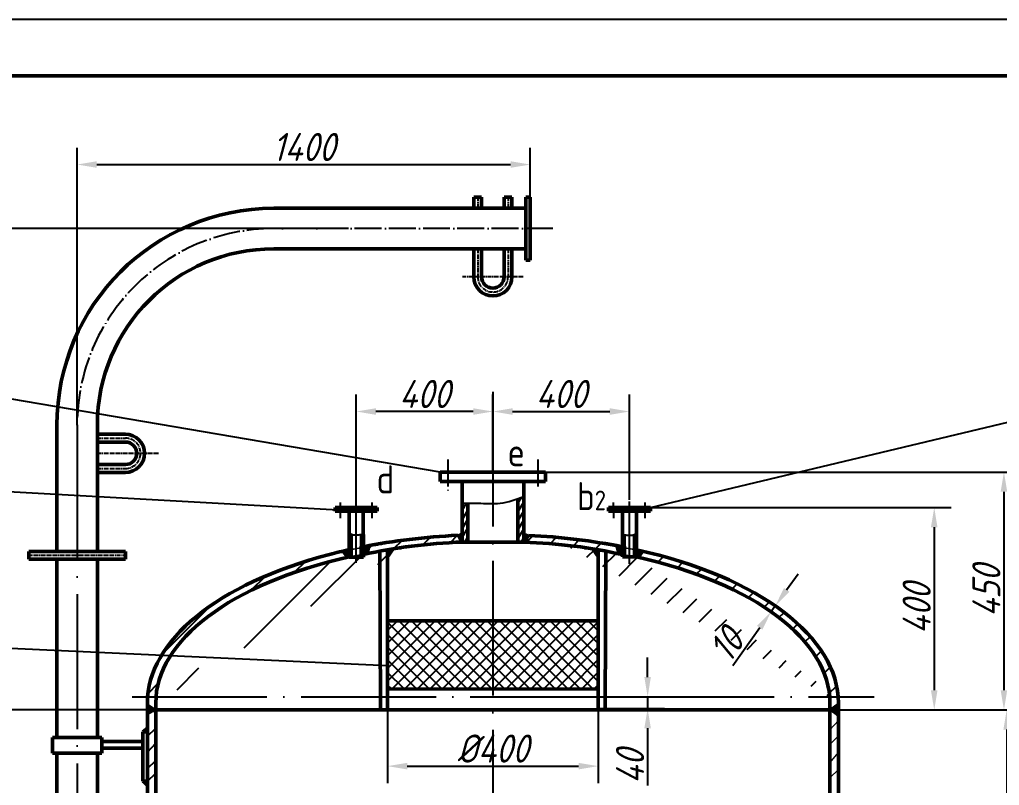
# Model space of a CAD drawing. Header units: millimetres. Extents: x 0 to 841, y 0 to 1189.
# Drawn here: x 134.7 to 309.1, y 1052.7 to 1189 of the extents above; entities that cross this region are included whole.
import ezdxf

# ---------------------------------------------------------------- set-up
doc = ezdxf.new("R2010")
doc.units = ezdxf.units.MM
doc.linetypes.add('ACAD_ISO04W100', pattern=[30, 24, -3, 0, -3])
doc.linetypes.add('CENTER2', pattern=[1.125, 0.75, -0.125, 0.125, -0.125])
doc.layers.get('0').update_dxf_attribs({"lineweight": 15})
doc.layers.get('Defpoints').update_dxf_attribs({"lineweight": 25})
for name, color, linetype, lineweight in [('01粗实线层', 3, 'Continuous', 50), ('01（粗实）', 3, 'Continuous', 50), ('02细实线层', 7, 'Continuous', 25), ('02（细实）', 7, 'Continuous', 25), ('05细点画线层', 1, 'ACAD_ISO04W100', 25), ('05（细点）', 1, 'ACAD_ISO04W100', 25), ('08尺寸线层', 150, 'Continuous', 25), ('1', 7, 'Continuous', 25), ('2', 3, 'Continuous', 50), ('中心线', 1, 'ACAD_ISO04W100', 25), ('剖面线', 7, 'Continuous', 25), ('尺寸线', 5, 'Continuous', 25), ('细实线', 7, 'Continuous', 25)]:
    doc.layers.add(name, color=color, linetype=linetype, lineweight=lineweight)
doc.layers.add('3', color=1, linetype='CENTER2')
doc.layers.add('6', color=3, linetype='Continuous')
doc.styles.add('zanelau', font='gbeitc.shx', dxfattribs={"height": 5, "bigfont": 'gbcbig.shx'})
doc.styles.add('斜体数字字母', font='gbenor.shx', dxfattribs={"height": 3.5, "bigfont": 'gbcbig.shx'})
doc.dimstyles.new('zanelau', dxfattribs={"dimtxt": 5, "dimasz": 3.5, "dimexe": 3, "dimexo": 0, "dimtad": 1, "dimdec": 0, "dimlfac": 20, "dimtxsty": 'zanelau', "dimcen": 2.5, "dimadec": 0, "dimazin": 0, "dimtfac": 1, "dimtdec": 0, "dimtmove": 0, "dimatfit": 3, "dimfxl": 1.25, "dimarcsym": 0})

# ---------------------------------------------------------------- blocks, each defined once
blk = doc.blocks.new('*D56')
at = {"layer": '08尺寸线层', "color": 0, "lineweight": -2}
for p, q in [((271.22, 1087.5), (273.24, 1090.35)), ((268.63, 1083.46), (266, 1085.33)), ((269.37, 1084.51), (266.74, 1086.38)), ((269.19, 1084.64), (268.45, 1083.59)), ((266.42, 1080.74), (261.63, 1073.97))]:
    blk.add_line(p, q, dxfattribs=at)
at = {"layer": '08尺寸线层', "color": 0}
for points in [[(270.74, 1087.83), (271.69, 1087.16), (269.19, 1084.64)], [(265.95, 1081.07), (266.9, 1080.4), (268.45, 1083.59)]]:
    blk.add_solid(points, dxfattribs=at)
at = {"layer": 'Defpoints', "color": 0}
for p in [(268.45, 1083.59), (268.63, 1083.46), (269.37, 1084.51)]:
    blk.add_point(p, dxfattribs=at)
at = {"layer": '08尺寸线层', "color": 0, "insert": (260.46, 1077.73), "char_height": 5, "attachment_point": 5, "rotation": 54.6584, "style": 'zanelau'}
blk.add_mtext('10', dxfattribs=at)
blk = doc.blocks.new('*D69')
at = {"layer": 'Defpoints', "color": 0}
for p in [(194.6, 1119.24), (218.92, 1108.46), (194.6, 1103.53)]:
    blk.add_point(p, dxfattribs=at)
at = {"layer": '尺寸线', "color": 0, "lineweight": -2}
for p, q in [((194.6, 1103.53), (194.6, 1122.24)), ((218.92, 1108.46), (218.92, 1122.24)), ((215.42, 1119.24), (198.1, 1119.24))]:
    blk.add_line(p, q, dxfattribs=at)
at = {"layer": '尺寸线', "color": 0}
for points in [[(198.1, 1119.82), (198.1, 1118.65), (194.6, 1119.24)], [(215.42, 1119.82), (215.42, 1118.65), (218.92, 1119.24)]]:
    blk.add_solid(points, dxfattribs=at)
at = {"layer": '尺寸线', "color": 0, "insert": (206.76, 1122.36), "char_height": 5, "attachment_point": 5, "style": 'zanelau'}
blk.add_mtext('400', dxfattribs=at)
blk = doc.blocks.new('_None')
blk = doc.blocks.new('*D70')
at = {"layer": 'Defpoints', "color": 0}
for p in [(243.24, 1119.24), (218.92, 1108.46), (243.24, 1103.53)]:
    blk.add_point(p, dxfattribs=at)
at = {"layer": '尺寸线', "color": 0, "lineweight": -2}
for p, q in [((218.92, 1108.46), (218.92, 1122.24)), ((243.24, 1103.53), (243.24, 1122.24)), ((222.42, 1119.24), (239.74, 1119.24))]:
    blk.add_line(p, q, dxfattribs=at)
at = {"layer": '尺寸线', "color": 0}
for points in [[(222.42, 1119.82), (222.42, 1118.65), (218.92, 1119.24)], [(239.74, 1119.82), (239.74, 1118.65), (243.24, 1119.24)]]:
    blk.add_solid(points, dxfattribs=at)
at = {"layer": '尺寸线', "color": 0, "insert": (231.08, 1122.36), "char_height": 5, "attachment_point": 5, "style": 'zanelau'}
blk.add_mtext('400', dxfattribs=at)
blk = doc.blocks.new('*D71')
at = {"layer": 'Defpoints', "color": 0}
for p in [(237.67, 1068.45), (237.67, 1066.36), (246.47, 1066.36)]:
    blk.add_point(p, dxfattribs=at)
at = {"layer": '尺寸线', "color": 0, "lineweight": -2}
for p, q in [((246.47, 1071.95), (246.47, 1075.45)), ((237.67, 1068.45), (249.47, 1068.45)), ((246.47, 1068.45), (246.47, 1066.36)), ((237.67, 1066.36), (249.47, 1066.36)), ((246.47, 1062.86), (246.47, 1052.69))]:
    blk.add_line(p, q, dxfattribs=at)
at = {"layer": '尺寸线', "color": 0}
for points in [[(245.89, 1071.95), (247.05, 1071.95), (246.47, 1068.45)], [(245.89, 1062.86), (247.05, 1062.86), (246.47, 1066.36)]]:
    blk.add_solid(points, dxfattribs=at)
at = {"layer": '尺寸线', "color": 0, "insert": (243.34, 1056.02), "char_height": 5, "attachment_point": 5, "rotation": 90, "style": 'zanelau'}
blk.add_mtext('40', dxfattribs=at)
blk = doc.blocks.new('*D72')
at = {"layer": 'Defpoints', "color": 0}
for p in [(200.17, 1066.36), (237.67, 1066.36), (237.67, 1056.11)]:
    blk.add_point(p, dxfattribs=at)
at = {"layer": '尺寸线', "color": 0, "lineweight": -2}
for p, q in [((200.17, 1066.36), (200.17, 1053.11)), ((237.67, 1066.36), (237.67, 1053.11)), ((203.67, 1056.11), (234.17, 1056.11))]:
    blk.add_line(p, q, dxfattribs=at)
at = {"layer": '尺寸线', "color": 0}
for points in [[(203.67, 1056.7), (203.67, 1055.53), (200.17, 1056.11)], [(234.17, 1056.7), (234.17, 1055.53), (237.67, 1056.11)]]:
    blk.add_solid(points, dxfattribs=at)
at = {"layer": '尺寸线', "color": 0, "insert": (218.92, 1059.24), "char_height": 5, "attachment_point": 5, "style": 'zanelau'}
blk.add_mtext('%%c400', dxfattribs=at)
blk = doc.blocks.new('*D73')
at = {"layer": 'Defpoints', "color": 0}
for p in [(243.24, 1102.14), (243.24, 1066.13), (297.49, 1066.13)]:
    blk.add_point(p, dxfattribs=at)
at = {"layer": '尺寸线', "color": 0, "lineweight": -2}
for p, q in [((243.24, 1102.14), (300.49, 1102.14)), ((297.49, 1098.64), (297.49, 1069.63)), ((243.24, 1066.13), (300.49, 1066.13))]:
    blk.add_line(p, q, dxfattribs=at)
at = {"layer": '尺寸线', "color": 0}
for points in [[(296.9, 1098.64), (298.07, 1098.64), (297.49, 1102.14)], [(296.9, 1069.63), (298.07, 1069.63), (297.49, 1066.13)]]:
    blk.add_solid(points, dxfattribs=at)
at = {"layer": '尺寸线', "color": 0, "insert": (294.36, 1084.13), "char_height": 5, "attachment_point": 5, "rotation": 90, "style": 'zanelau'}
blk.add_mtext('400', dxfattribs=at)
blk = doc.blocks.new('*D74')
at = {"layer": 'Defpoints', "color": 0}
for p in [(218.92, 1108.46), (218.92, 1066.13), (309.9, 1066.13)]:
    blk.add_point(p, dxfattribs=at)
at = {"layer": '尺寸线', "color": 0, "lineweight": -2}
for p, q in [((218.92, 1108.46), (312.9, 1108.46)), ((309.9, 1104.96), (309.9, 1069.63)), ((218.92, 1066.13), (312.9, 1066.13))]:
    blk.add_line(p, q, dxfattribs=at)
at = {"layer": '尺寸线', "color": 0}
for points in [[(309.31, 1104.96), (310.48, 1104.96), (309.9, 1108.46)], [(309.31, 1069.63), (310.48, 1069.63), (309.9, 1066.13)]]:
    blk.add_solid(points, dxfattribs=at)
at = {"layer": '尺寸线', "color": 0, "insert": (306.77, 1087.29), "char_height": 5, "attachment_point": 5, "rotation": 90, "style": 'zanelau'}
blk.add_mtext('450', dxfattribs=at)
blk = doc.blocks.new('*D76')
at = {"layer": 'Defpoints', "color": 0}
for p in [(280.42, 1066.13), (267.91, 1011.96), (310.39, 1011.96)]:
    blk.add_point(p, dxfattribs=at)
at = {"layer": '尺寸线', "color": 0, "lineweight": -2}
for p, q in [((280.42, 1066.13), (313.39, 1066.13)), ((310.39, 1062.63), (310.39, 1015.46)), ((267.91, 1011.96), (313.39, 1011.96))]:
    blk.add_line(p, q, dxfattribs=at)
at = {"layer": '尺寸线', "color": 0}
for points in [[(309.8, 1062.63), (310.97, 1062.63), (310.39, 1066.13)], [(309.8, 1015.46), (310.97, 1015.46), (310.39, 1011.96)]]:
    blk.add_solid(points, dxfattribs=at)
at = {"layer": '尺寸线', "color": 0, "insert": (307.26, 1039.04), "char_height": 5, "attachment_point": 5, "rotation": 90, "style": 'zanelau'}
blk.add_mtext('1200', dxfattribs=at)
blk = doc.blocks.new('*D78')
at = {"layer": 'Defpoints', "color": 0}
for p in [(225.59, 1163.2), (225.59, 1151.81), (144.92, 1116.81)]:
    blk.add_point(p, dxfattribs=at)
at = {"layer": '尺寸线', "color": 0, "lineweight": -2}
for p, q in [((144.92, 1116.81), (144.92, 1166.2)), ((225.59, 1151.81), (225.59, 1166.2)), ((148.42, 1163.2), (222.09, 1163.2))]:
    blk.add_line(p, q, dxfattribs=at)
at = {"layer": '尺寸线', "color": 0}
for points in [[(148.42, 1163.78), (148.42, 1162.62), (144.92, 1163.2)], [(222.09, 1163.78), (222.09, 1162.62), (225.59, 1163.2)]]:
    blk.add_solid(points, dxfattribs=at)
at = {"layer": '尺寸线', "color": 0, "insert": (185.26, 1166.32), "char_height": 5, "attachment_point": 5, "style": 'zanelau'}
blk.add_mtext('1400', dxfattribs=at)
blk = doc.blocks.new('*D103')
at = {"layer": 'Defpoints', "color": 0}
for p in [(157.42, 1066.13), (131.79, 1025.14), (156.62, 1025.14)]:
    blk.add_point(p, dxfattribs=at)
at = {"layer": '尺寸线', "color": 0, "lineweight": -2}
for p, q in [((157.42, 1066.13), (128.79, 1066.13)), ((131.79, 1062.63), (131.79, 1028.64)), ((156.62, 1025.14), (128.79, 1025.14))]:
    blk.add_line(p, q, dxfattribs=at)
at = {"layer": '尺寸线', "color": 0}
for points in [[(131.21, 1062.63), (132.37, 1062.63), (131.79, 1066.13)], [(131.21, 1028.64), (132.37, 1028.64), (131.79, 1025.14)]]:
    blk.add_solid(points, dxfattribs=at)
at = {"layer": '尺寸线', "color": 0, "insert": (128.66, 1045.63), "char_height": 5, "attachment_point": 5, "rotation": 90, "style": 'zanelau'}
blk.add_mtext('1000', dxfattribs=at)
blk = doc.blocks.new('*D104')
at = {"layer": 'Defpoints', "color": 0}
for p in [(193.25, 1151.81), (113.37, 1025.14), (156.62, 1025.14)]:
    blk.add_point(p, dxfattribs=at)
at = {"layer": '尺寸线', "color": 0, "lineweight": -2}
for p, q in [((193.25, 1151.81), (110.37, 1151.81)), ((113.37, 1148.31), (113.37, 1028.64)), ((156.62, 1025.14), (110.37, 1025.14))]:
    blk.add_line(p, q, dxfattribs=at)
at = {"layer": '尺寸线', "color": 0}
for points in [[(112.78, 1148.31), (113.95, 1148.31), (113.37, 1151.81)], [(112.78, 1028.64), (113.95, 1028.64), (113.37, 1025.14)]]:
    blk.add_solid(points, dxfattribs=at)
at = {"layer": '尺寸线', "color": 0, "insert": (110.24, 1088.47), "char_height": 5, "attachment_point": 5, "rotation": 90, "style": 'zanelau'}
blk.add_mtext('2500', dxfattribs=at)

msp = doc.modelspace()

# ---------------------------------------------------------------- hatches: boundary and pattern name
h = msp.add_hatch()
h.set_pattern_fill('ANSI37', color=0, scale=0.01, style=0)
edge = h.paths.add_edge_path()
edge.add_ellipse((218.921, 1067.357), major_axis=(61.5, 0), ratio=0.4878048, start_angle=114.56413, end_angle=115.67379)
edge.add_line((192.276, 1094.395), (193.017, 1093.3))
edge.add_ellipse((218.919, 1067.357), major_axis=(59.999, 0), ratio=0.4793676, start_angle=475.21969, end_angle=475.57612, ccw=False)
edge.add_line((193.355, 1093.377), (193.355, 1094.642))
edge = h.paths.add_edge_path()
edge.add_ellipse((218.921, 1067.357), major_axis=(61.5, 0), ratio=0.4878048, start_angle=111.0038, end_angle=112.00179)
edge.add_line((195.881, 1095.172), (195.887, 1093.767))
edge.add_ellipse((218.919, 1067.357), major_axis=(-54.756, 1.233), ratio=0.5238375, start_angle=-65.11671, end_angle=-64.45079, ccw=False)
edge.add_line((196.465, 1093.896), (196.877, 1095.364))
h = msp.add_hatch()
h.set_pattern_fill('ANSI37', color=0, scale=0.01, style=0)
h.set_pattern_definition([(135, (437.840705, 0), (0.0224506403, 0.0224506403), []), (45, (437.840705, 0), (0.0224506403, -0.0224506403), [])])
edge = h.paths.add_edge_path()
edge.add_ellipse((218.92, 1067.357), major_axis=(-61.5, 0), ratio=0.4878048, start_angle=244.32621, end_angle=245.43587, ccw=False)
edge.add_line((245.565, 1094.395), (244.823, 1093.3))
edge.add_ellipse((218.921, 1067.357), major_axis=(-59.999, 0), ratio=0.4793676, start_angle=-115.57612, end_angle=-115.21969)
edge.add_line((244.486, 1093.377), (244.486, 1094.642))
edge = h.paths.add_edge_path()
edge.add_ellipse((218.92, 1067.357), major_axis=(-61.5, 0), ratio=0.4878048, start_angle=247.99821, end_angle=248.9962, ccw=False)
edge.add_line((241.96, 1095.172), (241.954, 1093.767))
edge.add_ellipse((218.921, 1067.357), major_axis=(54.756, 1.233), ratio=0.5238375, start_angle=424.45079, end_angle=425.11671)
edge.add_line((241.375, 1093.896), (240.963, 1095.364))
at = {"layer": '02细实线层'}
h = msp.add_hatch(dxfattribs=at)
h.set_pattern_fill('ANSI31', color=0, scale=0.25, angle=15, style=0)
edge = h.paths.add_edge_path()
edge.add_line((213.446, 1095.998), (214.446, 1095.998))
edge.add_line((214.446, 1095.998), (214.446, 1102.941))
edge.add_spline(control_points=[(214.446, 1102.941), (214.112, 1102.938), (213.779, 1102.933), (213.446, 1102.928)], knot_values=[0, 0, 0, 0, 1.0017218, 1.0017218, 1.0017218, 1.0017218], degree=3, periodic=0)
edge.add_line((213.446, 1102.928), (213.446, 1095.998))
edge = h.paths.add_edge_path()
edge.add_spline(control_points=[(224.45, 1104.114), (224.099, 1103.987), (223.748, 1103.859), (223.396, 1103.737)], knot_values=[10.060909, 10.060909, 10.060909, 10.060909, 11.1670533, 11.1670533, 11.1670533, 11.1670533], degree=3, periodic=0)
edge.add_line((223.396, 1103.737), (223.396, 1095.998))
edge.add_line((223.396, 1095.998), (224.393, 1095.998))
edge.add_ellipse((218.919, 1067.357), major_axis=(59.999, 0), ratio=0.4793676, start_angle=444.71079, end_angle=444.76303, ccw=False)
edge.add_line((224.45, 1095.996), (224.45, 1104.114))
h = msp.add_hatch(dxfattribs=at)
h.set_pattern_fill('ANSI31', color=0, style=0)
edge = h.paths.add_edge_path()
edge.add_ellipse((218.921, 1067.357), major_axis=(61.5, 0), ratio=0.4878048, start_angle=362.10501, end_angle=425.43681)
edge.add_line((244.486, 1094.642), (244.486, 1093.375))
edge.add_ellipse((218.919, 1067.357), major_axis=(59.999, 0), ratio=0.4793676, start_angle=362.19566, end_angle=425.12213, ccw=False)
edge.add_line((278.874, 1068.459), (280.379, 1068.459))
edge = h.paths.add_edge_path()
edge.add_ellipse((218.921, 1067.357), major_axis=(61.5, 0), ratio=0.4878048, start_angle=360, end_angle=362.10501)
edge.add_line((280.379, 1068.459), (278.874, 1068.459))
edge.add_ellipse((218.919, 1067.357), major_axis=(59.999, 0), ratio=0.4793676, start_angle=359.99493, end_angle=362.19566, ccw=False)
edge.add_line((278.918, 1067.354), (278.918, 1066.127))
edge.add_line((278.918, 1066.127), (278.918, 1066.127))
edge.add_line((278.918, 1066.127), (280.421, 1067.244))
edge.add_line((280.421, 1067.244), (280.421, 1067.354))
edge.add_line((280.421, 1067.354), (280.421, 1067.354))
edge.add_ellipse((218.921, 1067.357), major_axis=(61.5, 0), ratio=0.4878048, start_angle=359.9953, end_angle=359.99781)
edge.add_ellipse((218.921, 1067.357), major_axis=(61.5, 0), ratio=0.4878048, start_angle=359.99781, end_angle=360)
h.paths.add_polyline_path([(162.49, 1077.128), (162.481, 1077.117), (162.368, 1076.965), (162.257, 1076.814), (162.148, 1076.662), (162.04, 1076.51), (162.036, 1076.505)])
h.paths.add_polyline_path([(180.796, 1089.566), (180.633, 1089.501), (181.681, 1089.908), (181.578, 1089.869), (181.316, 1089.769), (181.056, 1089.668)])
h.paths.add_polyline_path([(181.841, 1089.969), (181.712, 1089.92), (182.777, 1090.314), (182.636, 1090.263), (182.37, 1090.166), (182.105, 1090.067)])
h.paths.add_polyline_path([(179.771, 1089.152), (179.571, 1089.069), (180.606, 1089.49), (180.538, 1089.464), (180.281, 1089.361), (180.026, 1089.257)])
h.paths.add_polyline_path([(182.903, 1090.36), (182.809, 1090.326), (183.896, 1090.709), (183.712, 1090.646), (183.441, 1090.551), (183.172, 1090.456)])
h.paths.add_polyline_path([(178.765, 1088.728), (178.527, 1088.624), (179.553, 1089.062), (179.518, 1089.047), (179.266, 1088.941), (179.015, 1088.835)])
h.paths.add_polyline_path([(183.984, 1090.74), (183.922, 1090.718), (185.037, 1091.093), (184.806, 1091.017), (184.531, 1090.925), (184.257, 1090.833)])
h.paths.add_polyline_path([(177.536, 1088.182), (177.515, 1088.172), (178.523, 1088.623), (178.517, 1088.62), (178.27, 1088.511), (178.024, 1088.402), (177.78, 1088.292)])
h.paths.add_polyline_path([(185.082, 1091.108), (185.052, 1091.098), (186.2, 1091.465), (186.199, 1091.465), (185.917, 1091.376), (185.638, 1091.288), (185.359, 1091.198)])
h.paths.add_polyline_path([(176.577, 1087.734), (176.527, 1087.71), (177.503, 1088.167), (177.295, 1088.071), (177.054, 1087.959), (176.815, 1087.847)])
h.paths.add_polyline_path([(187.363, 1091.819), (187.329, 1091.809), (187.044, 1091.724), (186.761, 1091.638), (186.478, 1091.552), (186.2, 1091.465)])
h.paths.add_polyline_path([(175.638, 1087.275), (175.56, 1087.237), (176.505, 1087.7), (176.34, 1087.62), (176.104, 1087.506), (175.87, 1087.391)])
h.paths.add_polyline_path([(188.546, 1092.161), (188.476, 1092.141), (188.187, 1092.059), (187.9, 1091.976), (187.614, 1091.893), (187.381, 1091.824)])
h.paths.add_polyline_path([(174.721, 1086.807), (174.615, 1086.752), (175.534, 1087.223), (175.406, 1087.159), (175.176, 1087.042), (174.948, 1086.925)])
h.paths.add_polyline_path([(189.747, 1092.489), (189.638, 1092.461), (189.346, 1092.382), (189.055, 1092.302), (188.765, 1092.222), (188.575, 1092.169)])
h.paths.add_polyline_path([(173.825, 1086.329), (173.691, 1086.255), (174.588, 1086.737), (174.495, 1086.688), (174.27, 1086.569), (174.047, 1086.449)])
h.paths.add_polyline_path([(190.965, 1092.806), (190.815, 1092.768), (190.519, 1092.692), (190.225, 1092.616), (189.931, 1092.539), (189.781, 1092.499)])
h.paths.add_polyline_path([(172.953, 1085.841), (172.789, 1085.747), (173.667, 1086.242), (173.605, 1086.208), (173.386, 1086.086), (173.169, 1085.964)])
h.paths.add_polyline_path([(172.103, 1085.345), (171.908, 1085.228), (172.772, 1085.738), (172.738, 1085.718), (172.525, 1085.594), (172.313, 1085.47)])
h.paths.add_polyline_path([(158.937, 1068.018), (158.936, 1067.999), (158.929, 1067.839), (158.925, 1067.678), (158.922, 1067.518), (158.921, 1067.357)])
h.paths.add_polyline_path([(171.074, 1084.711), (171.059, 1084.702), (171.903, 1085.224), (171.894, 1085.219), (171.687, 1085.093), (171.481, 1084.966), (171.277, 1084.839)])
h.paths.add_polyline_path([(158.984, 1068.679), (158.981, 1068.641), (158.967, 1068.481), (158.954, 1068.32), (158.944, 1068.16), (158.937, 1068.027)])
h.paths.add_polyline_path([(170.277, 1084.195), (170.24, 1084.17), (171.051, 1084.697), (170.872, 1084.583), (170.672, 1084.454), (170.474, 1084.325)])
h.paths.add_polyline_path([(159.064, 1069.341), (159.055, 1069.283), (159.034, 1069.122), (159.014, 1068.962), (158.997, 1068.802), (158.986, 1068.695)])
h.paths.add_polyline_path([(169.505, 1083.67), (169.445, 1083.628), (170.223, 1084.159), (170.082, 1084.064), (169.888, 1083.933), (169.695, 1083.802)])
h.paths.add_polyline_path([(159.175, 1070.003), (159.16, 1069.923), (159.131, 1069.763), (159.104, 1069.603), (159.079, 1069.443), (159.067, 1069.36)])
h.paths.add_polyline_path([(168.757, 1083.137), (168.675, 1083.077), (169.424, 1083.613), (169.315, 1083.537), (169.128, 1083.404), (168.942, 1083.271)])
h.paths.add_polyline_path([(159.319, 1070.665), (159.295, 1070.562), (159.258, 1070.403), (159.224, 1070.243), (159.191, 1070.083), (159.179, 1070.022)])
h.paths.add_polyline_path([(168.034, 1082.596), (167.931, 1082.515), (168.653, 1083.06), (168.574, 1083.002), (168.392, 1082.867), (168.213, 1082.732)])
h.paths.add_polyline_path([(159.495, 1071.327), (159.459, 1071.2), (159.415, 1071.041), (159.373, 1070.881), (159.333, 1070.722), (159.323, 1070.681)])
h.paths.add_polyline_path([(167.337, 1082.047), (167.211, 1081.945), (167.911, 1082.5), (167.858, 1082.459), (167.682, 1082.322), (167.509, 1082.185)])
h.paths.add_polyline_path([(159.704, 1071.99), (159.653, 1071.836), (159.601, 1071.677), (159.552, 1071.518), (159.504, 1071.359), (159.498, 1071.338)])
h.paths.add_polyline_path([(166.665, 1081.491), (166.517, 1081.364), (167.197, 1081.933), (167.167, 1081.909), (166.998, 1081.77), (166.831, 1081.631)])
h.paths.add_polyline_path([(159.943, 1072.642), (159.937, 1072.627), (159.876, 1072.469), (159.817, 1072.311), (159.761, 1072.153), (159.706, 1071.994), (159.705, 1071.991)])
h.paths.add_polyline_path([(165.863, 1080.786), (165.854, 1080.779), (166.512, 1081.359), (166.502, 1081.351), (166.339, 1081.21), (166.179, 1081.069), (166.02, 1080.928)])
h.paths.add_polyline_path([(160.212, 1073.291), (160.197, 1073.257), (160.129, 1073.1), (160.063, 1072.942), (159.999, 1072.785), (159.946, 1072.65)])
h.paths.add_polyline_path([(165.25, 1080.215), (165.225, 1080.19), (165.85, 1080.774), (165.707, 1080.644), (165.553, 1080.501), (165.401, 1080.358)])
h.paths.add_polyline_path([(160.513, 1073.938), (160.486, 1073.884), (160.411, 1073.728), (160.338, 1073.571), (160.266, 1073.414), (160.218, 1073.306)])
h.paths.add_polyline_path([(164.665, 1079.637), (164.623, 1079.594), (165.213, 1080.179), (165.101, 1080.071), (164.954, 1079.927), (164.808, 1079.782)])
h.paths.add_polyline_path([(160.845, 1074.582), (160.805, 1074.508), (160.723, 1074.353), (160.642, 1074.197), (160.563, 1074.041), (160.522, 1073.956)])
h.paths.add_polyline_path([(164.106, 1079.053), (164.048, 1078.991), (164.607, 1079.578), (164.522, 1079.492), (164.382, 1079.346), (164.243, 1079.2)])
h.paths.add_polyline_path([(161.209, 1075.224), (161.153, 1075.129), (161.063, 1074.974), (160.975, 1074.819), (160.889, 1074.664), (160.855, 1074.601)])
h.paths.add_polyline_path([(163.575, 1078.463), (163.502, 1078.38), (164.032, 1078.973), (163.971, 1078.906), (163.837, 1078.759), (163.705, 1078.611)])
h.paths.add_polyline_path([(161.606, 1075.864), (161.529, 1075.745), (161.432, 1075.591), (161.337, 1075.437), (161.244, 1075.283), (161.219, 1075.241)])
h.paths.add_polyline_path([(163.071, 1077.868), (162.984, 1077.761), (163.488, 1078.363), (163.446, 1078.315), (163.319, 1078.166), (163.194, 1078.017)])
h.paths.add_polyline_path([(162.034, 1076.501), (161.934, 1076.358), (161.83, 1076.205), (161.728, 1076.052), (161.628, 1075.899), (161.613, 1075.875)])
h.paths.add_polyline_path([(162.973, 1077.748), (162.95, 1077.718), (162.83, 1077.568), (162.712, 1077.418), (162.595, 1077.268), (162.495, 1077.135)])
h.paths.add_polyline_path([(196.842, 1095.357), (196.872, 1095.362), (196.856, 1095.36)])
h.paths.add_polyline_path([(197.012, 1095.388), (196.639, 1094.06), (197.293, 1094.185), (198.592, 1094.417), (199.902, 1094.635), (201.223, 1094.839), (202.553, 1095.028), (203.891, 1095.201), (205.238, 1095.361), (206.592, 1095.505), (207.952, 1095.634), (209.319, 1095.748), (210.69, 1095.846), (212.066, 1095.93), (213.446, 1095.998), (213.446, 1097.238), (212.029, 1097.168), (210.616, 1097.082), (209.208, 1096.98), (207.805, 1096.863), (206.408, 1096.729), (205.017, 1096.58), (203.634, 1096.415), (202.259, 1096.235), (200.893, 1096.039), (199.537, 1095.828), (198.191, 1095.601)])
h.paths.add_polyline_path([(195.886, 1093.914), (195.881, 1095.17), (195.533, 1095.103), (194.223, 1094.831), (192.926, 1094.545), (192.035, 1094.336), (192.035, 1093.069), (191.883, 1093.033), (191.732, 1092.996), (191.581, 1092.959), (191.43, 1092.922), (191.394, 1092.918), (191.359, 1092.914), (191.323, 1092.911), (191.288, 1092.908), (191.253, 1092.906), (191.217, 1092.904), (191.182, 1092.902), (191.147, 1092.902), (191.111, 1092.901), (191.111, 1092.843), (191, 1092.815), (192.218, 1093.113), (193.467, 1093.402), (194.729, 1093.677)])
h.paths.add_polyline_path([(241.992, 1095.164), (241.993, 1093.906), (241.993, 1093.906), (241.992, 1095.164)])
h.paths.add_polyline_path([(241.357, 1094.029), (240.789, 1095.395), (239.693, 1095.594), (238.348, 1095.821), (236.993, 1096.032), (235.628, 1096.229), (234.255, 1096.409), (232.873, 1096.575), (231.483, 1096.724), (230.087, 1096.858), (228.685, 1096.976), (227.278, 1097.079), (225.866, 1097.165), (224.45, 1097.235), (224.45, 1095.996), (225.829, 1095.927), (227.204, 1095.843), (228.574, 1095.743), (229.94, 1095.629), (231.299, 1095.499), (232.652, 1095.355), (233.998, 1095.195), (235.335, 1095.021), (236.664, 1094.832), (237.983, 1094.628), (239.292, 1094.409), (240.59, 1094.177)])
h.paths.add_polyline_path([(241.014, 1095.354), (241.037, 1095.35), (241.027, 1095.352)])
at = {"layer": '02（细实）'}
h = msp.add_hatch(dxfattribs=at)
h.set_pattern_fill('ANSI31', color=0, style=0)
edge = h.paths.add_edge_path()
edge.add_ellipse((218.919, 1067.357), major_axis=(59.999, 0), ratio=0.4793676, start_angle=478.96753, end_angle=540, ccw=False)
edge.add_line((189.861, 1092.52), (189.861, 1093.797))
edge.add_ellipse((218.921, 1067.357), major_axis=(61.5, 0), ratio=0.4878048, start_angle=478.19755, end_angle=539.99997)
edge.add_line((157.421, 1067.357), (157.421, 1067.042))
edge.add_line((157.421, 1067.042), (158.921, 1066.451))
edge.add_line((158.921, 1066.451), (158.921, 1067.357))
at = {"layer": '1'}
h = msp.add_hatch(dxfattribs=at)
h.set_pattern_fill('ANSI37', color=0, scale=0.01, style=0)
edge = h.paths.add_edge_path()
edge.add_line((213.446, 1097.559), (212.617, 1097.199))
edge.add_line((212.617, 1097.199), (213.208, 1095.989))
edge.add_ellipse((218.919, 1067.357), major_axis=(-54.756, 1.233), ratio=0.5238375, start_angle=-83.58762, end_angle=-83.33736, ccw=False)
edge.add_line((213.446, 1095.998), (213.446, 1097.559))
h = msp.add_hatch(dxfattribs=at)
h.set_pattern_fill('ANSI37', color=0, scale=0.01, style=0)
edge = h.paths.add_edge_path()
edge.add_ellipse((218.919, 1067.357), major_axis=(-54.756, 1.233), ratio=0.5238375, start_angle=-70.64544, end_angle=-69.29794)
edge.add_line((200.167, 1094.624), (200.167, 1093.153))
edge.add_line((200.167, 1093.153), (201.382, 1094.828))
h = msp.add_hatch(dxfattribs=at)
h.set_pattern_fill('ANSI37', color=0, scale=0.01, style=0)
h.set_pattern_definition([(134.9999905, (437.840524, -3.6e-05), (0.022450644, 0.0224506366), []), (44.9999905, (437.840524, -3.6e-05), (0.0224506366, -0.022450644), [])])
edge = h.paths.add_edge_path()
edge.add_ellipse((218.921, 1067.357), major_axis=(54.756, 1.233), ratio=0.5238375, start_angle=429.29794, end_angle=430.64544, ccw=False)
edge.add_line((237.674, 1094.624), (237.674, 1093.153))
edge.add_line((237.674, 1093.153), (236.459, 1094.828))
at = {"layer": '2'}
h = msp.add_hatch(dxfattribs=at)
h.set_pattern_fill('ANSI37', color=0, angle=-90, style=0)
h.set_pattern_definition([(315, (-246.79972, 963.58317), (0.088388348, 0.088388348), []), (45, (-246.79972, 963.58317), (-0.088388348, 0.088388348), [])])
h.paths.add_polyline_path([(157.421, 1062.234), (157.421, 1062.884), (156.621, 1062.234)])
h.paths.add_polyline_path([(157.421, 1053.434), (156.621, 1053.434), (157.421, 1052.757)])
at = {"layer": '3'}
h = msp.add_hatch(dxfattribs=at)
h.set_pattern_fill('ANSI37', color=0, scale=0.5, style=0)
h.paths.add_polyline_path([(218.92, 1069.843), (218.92, 1081.979), (200.17, 1081.983), (200.172, 1069.848)])
h.paths.add_polyline_path([(237.668, 1069.839), (237.671, 1081.974), (218.92, 1081.979), (218.92, 1069.843)])
at = {"layer": '6'}
h = msp.add_hatch(dxfattribs=at)
h.set_pattern_fill('ANSI37', color=0, scale=0.01, style=0)
h.set_pattern_definition([(135, (437.91327, 0.007775), (0.0224506403, 0.0224506403), []), (45, (437.91327, 0.007775), (0.0224506403, -0.0224506403), [])])
edge = h.paths.add_edge_path()
edge.add_line((224.467, 1097.567), (225.296, 1097.207))
edge.add_line((225.296, 1097.207), (224.705, 1095.997))
edge.add_ellipse((218.994, 1067.365), major_axis=(54.756, 1.233), ratio=0.5238375, start_angle=443.33736, end_angle=443.58762)
edge.add_line((224.467, 1096.006), (224.467, 1097.567))
at = {"layer": '剖面线'}
h = msp.add_hatch(dxfattribs=at)
h.set_pattern_fill('ANSI31', color=0, scale=0.25, style=0)
edge = h.paths.add_edge_path()
edge.add_spline(control_points=[(195.855, 1097.253), (195.746, 1097.256), (195.637, 1097.258), (195.528, 1097.259)], knot_values=[0, 0, 0, 0, 0.3272345, 0.3272345, 0.3272345, 0.3272345], degree=3, periodic=0)
edge.add_line((195.528, 1097.259), (195.507, 1093.68))
edge.add_spline(control_points=[(195.507, 1093.68), (195.624, 1093.753), (195.739, 1093.83), (195.855, 1093.908)], knot_values=[1.9194686, 1.9194686, 1.9194686, 1.9194686, 2.3134212, 2.3134212, 2.3134212, 2.3134212], degree=3, periodic=0)
edge.add_line((195.855, 1093.908), (195.855, 1097.253))
edge = h.paths.add_edge_path()
edge.add_spline(control_points=[(193.681, 1097.388), (193.571, 1097.431), (193.463, 1097.48), (193.355, 1097.529)], knot_values=[2.1969113, 2.1969113, 2.1969113, 2.1969113, 2.5474049, 2.5474049, 2.5474049, 2.5474049], degree=3, periodic=0)
edge.add_line((193.355, 1097.529), (193.355, 1093.377))
edge.add_ellipse((218.919, 1067.357), major_axis=(59.999, 0), ratio=0.4793676, start_angle=474.87587, end_angle=475.21973, ccw=False)
edge.add_line((193.681, 1093.45), (193.681, 1097.388))
h = msp.add_hatch(dxfattribs=at)
h.set_pattern_fill('ANSI31', color=0, scale=0.25, style=0)
h.set_pattern_definition([(135, (437.8407, 0), (0.561266, 0.561266), [])])
edge = h.paths.add_edge_path()
edge.add_spline(control_points=[(241.986, 1097.253), (242.095, 1097.256), (242.203, 1097.258), (242.312, 1097.259)], knot_values=[0, 0, 0, 0, 0.3272345, 0.3272345, 0.3272345, 0.3272345], degree=3, periodic=0)
edge.add_line((242.312, 1097.259), (242.333, 1093.68))
edge.add_spline(control_points=[(242.333, 1093.68), (242.217, 1093.753), (242.102, 1093.83), (241.986, 1093.908)], knot_values=[1.9194686, 1.9194686, 1.9194686, 1.9194686, 2.3134212, 2.3134212, 2.3134212, 2.3134212], degree=3, periodic=0)
edge.add_line((241.986, 1093.908), (241.986, 1097.253))
edge = h.paths.add_edge_path()
edge.add_spline(control_points=[(244.16, 1097.388), (244.269, 1097.431), (244.378, 1097.48), (244.486, 1097.529)], knot_values=[2.1969113, 2.1969113, 2.1969113, 2.1969113, 2.5474049, 2.5474049, 2.5474049, 2.5474049], degree=3, periodic=0)
edge.add_line((244.486, 1097.529), (244.486, 1093.377))
edge.add_ellipse((218.921, 1067.357), major_axis=(-59.999, 0), ratio=0.4793676, start_angle=-115.21973, end_angle=-114.87587)
edge.add_line((244.16, 1093.45), (244.16, 1097.388))
at = {"layer": '细实线'}
h = msp.add_hatch(dxfattribs=at)
h.set_pattern_fill('ANSI37', color=0, scale=0.01, style=0)
h.paths.add_polyline_path([(157.421, 1067.123), (157.421, 1066.127), (158.921, 1066.127)])
h.paths.add_polyline_path([(158.921, 1066.127), (157.421, 1066.127), (157.421, 1065.285)])
h = msp.add_hatch(dxfattribs=at)
h.set_pattern_fill('ANSI37', color=0, scale=0.01, style=0)
h.paths.add_polyline_path([(280.421, 1067.244), (278.918, 1066.127), (278.918, 1066.127), (280.421, 1066.127)])
h.paths.add_polyline_path([(280.421, 1066.127), (278.918, 1066.127), (280.421, 1065.004)])

# ---------------------------------------------------------------- linework, layer by layer
at = {"color": 0}
for p, q in [((196.698, 1094.724), (196.879, 1094.907)), ((241.992, 1094.142), (242.331, 1093.683)), ((278.918, 1062.565), (280.421, 1064.208)), ((278.918, 1059.975), (280.421, 1061.519)), ((278.918, 1056.729), (280.42, 1058.522)), ((278.918, 1054.04), (280.42, 1055.534))]:
    msp.add_line(p, q, dxfattribs=at)
at = {"layer": '01粗实线层', "color": 0}
for p, q in [((831, 1179), (25, 1179)), ((216.921, 1157.406), (215.521, 1157.406)), ((215.521, 1157.406), (215.521, 1155.406)), ((216.921, 1157.406), (216.921, 1155.406)), ((220.921, 1157.406), (220.921, 1155.406)), ((222.321, 1157.406), (220.921, 1157.406)), ((222.321, 1157.406), (222.321, 1155.406)), ((224.791, 1157.406), (224.791, 1146.206)), ((225.591, 1157.406), (224.791, 1157.406)), ((225.591, 1157.406), (225.591, 1146.206)), ((224.791, 1155.406), (179.921, 1155.406)), ((224.791, 1148.206), (179.921, 1148.206)), ((215.521, 1148.206), (215.521, 1143.206)), ((216.921, 1148.206), (216.921, 1143.206)), ((220.921, 1148.206), (220.921, 1143.206)), ((222.321, 1148.206), (222.321, 1143.206)), ((225.591, 1146.206), (224.791, 1146.206)), ((141.321, 1116.806), (141.321, 1099.565)), ((148.521, 1116.806), (148.521, 1099.565)), ((148.521, 1115.195), (153.521, 1115.195)), ((148.521, 1113.795), (153.521, 1113.795)), ((148.521, 1109.795), (153.521, 1109.795)), ((148.521, 1108.395), (153.521, 1108.395)), ((213.446, 1108.459), (209.546, 1108.459)), ((209.546, 1108.459), (209.546, 1106.759)), ((213.446, 1108.459), (228.296, 1108.459)), ((228.296, 1108.459), (228.296, 1106.759)), ((224.396, 1106.759), (209.546, 1106.759)), ((209.546, 1106.759), (209.546, 1106.759)), ((209.546, 1106.759), (209.546, 1106.759)), ((213.446, 1106.759), (213.446, 1095.998)), ((224.396, 1106.759), (228.296, 1106.759)), ((224.45, 1095.996), (224.45, 1106.759)), ((228.296, 1106.759), (228.296, 1106.759)), ((228.296, 1106.759), (228.296, 1106.759)), ((214.446, 1102.941), (214.446, 1095.998)), ((223.396, 1103.737), (223.396, 1095.998)), ((198.355, 1102.136), (190.855, 1102.136)), ((190.855, 1101.48), (198.355, 1101.48)), ((193.355, 1101.48), (193.355, 1093.333)), ((195.855, 1101.48), (195.888, 1093.336)), ((239.486, 1102.136), (246.986, 1102.136)), ((246.986, 1101.48), (239.486, 1101.48)), ((241.986, 1101.48), (241.993, 1093.375)), ((244.486, 1101.48), (244.486, 1093.377)), ((141.321, 1099.565), (141.321, 1094.335)), ((148.521, 1099.565), (148.521, 1094.335)), ((193.681, 1093.334), (193.681, 1097.388)), ((195.507, 1093.335), (195.528, 1097.259)), ((242.333, 1093.375), (242.312, 1097.259)), ((244.16, 1093.377), (244.16, 1097.388)), ((213.446, 1095.998), (224.396, 1095.998)), ((136.321, 1094.335), (136.321, 1092.935)), ((148.521, 1094.335), (136.321, 1094.335)), ((153.521, 1094.335), (148.521, 1094.335)), ((153.521, 1094.335), (153.521, 1092.935)), ((148.521, 1092.935), (136.321, 1092.935)), ((141.321, 1092.935), (141.321, 1065.819)), ((153.521, 1092.935), (148.521, 1092.935)), ((148.521, 1092.935), (148.521, 1065.819)), ((141.321, 1065.819), (141.321, 1061.234)), ((148.521, 1065.819), (148.521, 1061.234)), ((157.421, 1067.357), (157.421, 1002.25)), ((278.919, 1017.789), (278.918, 1067.357)), ((280.419, 1017.789), (280.421, 1067.357)), ((156.621, 1062.234), (157.421, 1062.884)), ((157.421, 1062.234), (156.621, 1062.234)), ((156.621, 1062.234), (156.621, 1053.434)), ((149.321, 1061.234), (140.521, 1061.234)), ((140.521, 1061.234), (140.521, 1058.434)), ((149.321, 1061.234), (149.321, 1058.434)), ((149.321, 1058.434), (140.521, 1058.434)), ((141.321, 1058.434), (141.321, 1049.224)), ((148.521, 1058.434), (148.521, 1049.224)), ((157.421, 1053.434), (156.621, 1053.434)), ((156.621, 1053.434), (157.421, 1052.757))]:
    msp.add_line(p, q, dxfattribs=at)
for centre, radius, start, end in [((179.921, 1116.806), 38.6, 90, 180), ((179.921, 1116.806), 31.4, 90, 180), ((218.921, 1143.206), 3.4, 180, 0), ((218.921, 1143.206), 2, 180, 0), ((153.521, 1111.795), 3.4, 270, 90), ((153.521, 1111.795), 2, 270, 90)]:
    msp.add_arc(centre, radius, start, end, dxfattribs=at)
for centre, major_axis, ratio, start_param, end_param in [((218.921, 1067.357), (61.5, 0), 0.4878048, 1.6734714, 1.9548001), ((218.921, 1067.357), (61.5, 0), 0.4878048, 1.6599391, 1.6599499), ((218.921, 1067.357), (61.5, 0), 0.4878048, 7.7639441, 7.7639503), ((218.921, 1067.357), (61.5, 0), 0.4878048, 7.4695351, 7.7500809), ((218.919, 1067.357), (-54.756, 1.233), 0.5238375, -1.4588792, -1.1248784), ((218.919, 1067.357), (54.767, 1.23), 0.5237391, 1.1241817, 1.4588756), ((218.921, 1067.357), (61.5, 0), 0.4878048, 8.3461218, 9.4247774), ((218.921, 1067.357), (61.5, 0), 0.4878048, 1.9995212, 2.0629364), ((218.919, 1067.357), (-54.756, 1.233), 0.5238375, -1.1172669, -1.1172293), ((218.921, 1067.357), (61.5, 0), 0.4878048, 6.2831033, 7.4252731), ((218.919, 1067.357), (59.999, 0), 0.4793676, 8.2941482, 9.424778), ((218.919, 1067.357), (59.999, 0), 0.4793676, 7.4197798, 7.4197809), ((218.919, 1067.357), (59.999, 0), 0.4793676, 6.2830968, 7.4138143)]:
    msp.add_ellipse(centre, major_axis=major_axis, ratio=ratio, start_param=start_param, end_param=end_param, dxfattribs=at)
at = {"layer": '01（粗实）', "color": 0}
for p, q in [((196.877, 1095.364), (196.465, 1093.896)), ((240.963, 1095.364), (241.375, 1093.896)), ((192.276, 1094.395), (193.017, 1093.3)), ((245.565, 1094.395), (244.823, 1093.3)), ((193.355, 1093.333), (195.888, 1093.336)), ((244.486, 1093.377), (241.993, 1093.375)), ((158.921, 1002.25), (158.921, 1067.357)), ((149.321, 1060.487), (156.621, 1060.487)), ((149.321, 1059.293), (156.621, 1059.293))]:
    msp.add_line(p, q, dxfattribs=at)
at = {"layer": '02细实线层', "color": 0}
msp.add_lwpolyline([(0, 0), (841, 0), (841, 1189), (0, 1189)], close=True, dxfattribs=at)
for points in [[(213.446, 1102.928), (216.297, 1102.928), (220.205, 1102.928), (224.45, 1104.114)], [(195.855, 1097.253), (195.058, 1097.253), (194.134, 1097.253), (193.355, 1097.529)], [(241.986, 1097.253), (242.783, 1097.253), (243.707, 1097.253), (244.486, 1097.529)]]:
    msp.add_spline(points, degree=3, dxfattribs=at)
at = {"layer": '02（细实）', "color": 0}
for p, q in [((209.546, 1108.459), (80.771, 1130.317)), ((246.986, 1102.136), (354.229, 1127.815)), ((194.605, 1101.48), (80.771, 1107.807)), ((200.171, 1073.985), (80.771, 1079.458))]:
    msp.add_line(p, q, dxfattribs=at)
at = {"layer": '05细点画线层', "color": 0, "ltscale": 0.2}
for p, q in [((229.591, 1151.806), (179.921, 1151.806)), ((210.921, 1110.705), (210.921, 1105.039)), ((226.921, 1110.705), (226.921, 1105.354))]:
    msp.add_line(p, q, dxfattribs=at)
at = {"layer": '05细点画线层', "color": 0}
for p, q in [((144.921, 1116.806), (144.921, 1018.423)), ((154.705, 1068.457), (286.814, 1068.459))]:
    msp.add_line(p, q, dxfattribs=at)
at = {"layer": '05细点画线层', "color": 0, "ltscale": 0.2}
msp.add_arc((179.921, 1116.806), 35, 90, 180, dxfattribs=at)
at = {"layer": '05（细点）', "color": 0}
msp.add_line((218.92, 1122.76), (218.92, 78.777), dxfattribs=at)
at = {"layer": '1', "color": 0}
for p, q in [((224.45, 1097.574), (225.299, 1097.195)), ((225.299, 1097.195), (224.718, 1095.986)), ((200.167, 1093.153), (201.382, 1094.828)), ((237.674, 1093.153), (236.459, 1094.828)), ((157.421, 1061.423), (158.921, 1062.875)), ((157.421, 1058.605), (158.921, 1060.227)), ((157.421, 1055.705), (158.921, 1057.136)), ((157.421, 1053.434), (158.921, 1054.851))]:
    msp.add_line(p, q, dxfattribs=at)
at = {"layer": '2', "color": 0}
for p, q in [((190.855, 1102.136), (190.855, 1101.48)), ((198.355, 1102.136), (198.355, 1101.48)), ((239.486, 1102.136), (239.486, 1101.48)), ((246.986, 1102.136), (246.986, 1101.48)), ((198.92, 1066.357), (198.807, 1094.376)), ((200.173, 1066.357), (200.167, 1094.624)), ((237.668, 1066.357), (237.674, 1094.624)), ((238.92, 1066.357), (239.034, 1094.328)), ((200.17, 1081.983), (237.671, 1081.974)), ((200.172, 1069.848), (237.668, 1069.839)), ((280.42, 1066.127), (157.421, 1066.127))]:
    msp.add_line(p, q, dxfattribs=at)
at = {"layer": '3', "color": 0}
for p, q in [((216.221, 1157.406), (216.221, 1155.406)), ((221.621, 1157.406), (221.621, 1155.406)), ((216.221, 1148.206), (216.221, 1143.206)), ((221.621, 1148.206), (221.621, 1143.206)), ((224.321, 1143.206), (213.521, 1143.206)), ((148.521, 1114.495), (153.521, 1114.495)), ((148.521, 1111.795), (159.477, 1111.795)), ((148.521, 1109.095), (153.521, 1109.095)), ((153.789, 1093.635), (136.589, 1093.635))]:
    msp.add_line(p, q, dxfattribs=at)
for centre, start, end in [((218.921, 1143.206), 180, 0), ((153.521, 1111.795), 270, 90)]:
    msp.add_arc(centre, 2.7, start, end, dxfattribs=at)
at = {"layer": '6', "color": 0}
for q in [(213.446, 1097.559), (213.208, 1095.989)]:
    msp.add_line((212.617, 1097.199), q, dxfattribs=at)
at = {"layer": '中心线', "color": 0}
for p, q in [((191.793, 1100.272), (191.793, 1103.028)), ((194.605, 1092.301), (194.605, 1103.53)), ((197.412, 1100.262), (197.421, 1103.018)), ((240.429, 1100.265), (240.42, 1103.02)), ((243.236, 1092.098), (243.236, 1103.237)), ((246.048, 1100.275), (246.047, 1103.03))]:
    msp.add_line(p, q, dxfattribs=at)
at = {"layer": '细实线', "color": 0}
for p, q in [((158.921, 1066.127), (157.421, 1067.123)), ((158.921, 1066.127), (157.421, 1065.285)), ((278.918, 1066.127), (280.421, 1067.244)), ((278.918, 1066.127), (280.421, 1065.004))]:
    msp.add_line(p, q, dxfattribs=at)

# ---------------------------------------------------------------- texts
at = {"layer": '细实线', "color": 0, "char_height": 5, "attachment_point": 1, "style": '斜体数字字母'}
for s, insert, width in [('e', (221.538, 1114.497), 4.823), ('d', (198.226, 1109.656), 4.27116), ('b{\\H0.7x;2}', (233.901, 1106.664), 7.89359)]:
    msp.add_mtext(s, dxfattribs=dict(at, insert=insert, width=width))

# ---------------------------------------------------------------- dimensions: what is measured, and where the dimension line sits
at = {"layer": '08尺寸线层', "color": 0}
dim = msp.add_aligned_dim(p1=(269.371, 1084.514), p2=(268.626, 1083.464), distance=-0.219, text='10', dimstyle='zanelau', dxfattribs=at)
dim.commit()
dim.dimension.update_dxf_attribs({"geometry": '*D56', "text_midpoint": (260.464, 1077.734)})
at = {"layer": '尺寸线', "color": 0}
for base, p1, p2, text, picture, middle in [((225.591, 1163.2), (144.921, 1116.806), (225.591, 1151.806), '1400', '*D78', (185.256, 1166.325)), ((237.668, 1056.112), (200.173, 1066.357), (237.668, 1066.357), '%%c400', '*D72', (218.92, 1059.237))]:
    dim = msp.add_linear_dim(base=base, p1=p1, p2=p2, text=text, dimstyle='zanelau', override={"dimlfac": 1, "dimldrblk": 'None', "dimarcsym": 1}, dxfattribs=at)
    dim.commit()
    dim.dimension.update_dxf_attribs({"geometry": picture, "text_midpoint": middle})
for base, p1, p2, text, picture, middle in [((113.367, 1025.136), (193.251, 1151.806), (156.621, 1025.136), '2500', '*D104', (110.242, 1088.471)), ((246.469, 1066.357), (237.668, 1068.448), (237.668, 1066.357), '40', '*D71', (243.344, 1056.024)), ((131.79, 1025.136), (157.421, 1066.127), (156.621, 1025.136), '1000', '*D103', (128.665, 1045.631))]:
    dim = msp.add_linear_dim(base=base, p1=p1, p2=p2, angle=90, text=text, dimstyle='zanelau', override={"dimlfac": 1, "dimldrblk": 'None', "dimarcsym": 1}, dxfattribs=at)
    dim.commit()
    dim.dimension.update_dxf_attribs({"geometry": picture, "text_midpoint": middle})
dim = msp.add_linear_dim(base=(194.605, 1119.238), p1=(218.92, 1108.459), p2=(194.605, 1103.53), text='400', dimstyle='zanelau', override={"dimlfac": 1, "dimldrblk": 'None', "dimarcsym": 1}, dxfattribs=at)
dim.commit()
dim.dimension.update_dxf_attribs({"geometry": '*D69', "text_midpoint": (206.762, 1119.238), "dimtype": 160})
for base, p1, p2, angle, text, picture, middle in [((243.236, 1119.238), (218.92, 1108.459), (243.236, 1103.53), 180, '400', '*D70', (231.078, 1119.238)), ((309.897, 1066.127), (218.92, 1108.459), (218.92, 1066.127), 90, '450', '*D74', (309.897, 1087.293)), ((297.487, 1066.127), (243.236, 1102.136), (243.236, 1066.127), 90, '400', '*D73', (297.487, 1084.131)), ((310.387, 1011.96), (280.42, 1066.127), (267.913, 1011.96), 90, '1200', '*D76', (310.387, 1039.044))]:
    dim = msp.add_linear_dim(base=base, p1=p1, p2=p2, angle=angle, text=text, dimstyle='zanelau', override={"dimlfac": 1, "dimldrblk": 'None', "dimarcsym": 1}, dxfattribs=at)
    dim.commit()
    dim.dimension.update_dxf_attribs({"geometry": picture, "text_midpoint": middle, "dimtype": 160})

doc.saveas('drawing.dxf')
